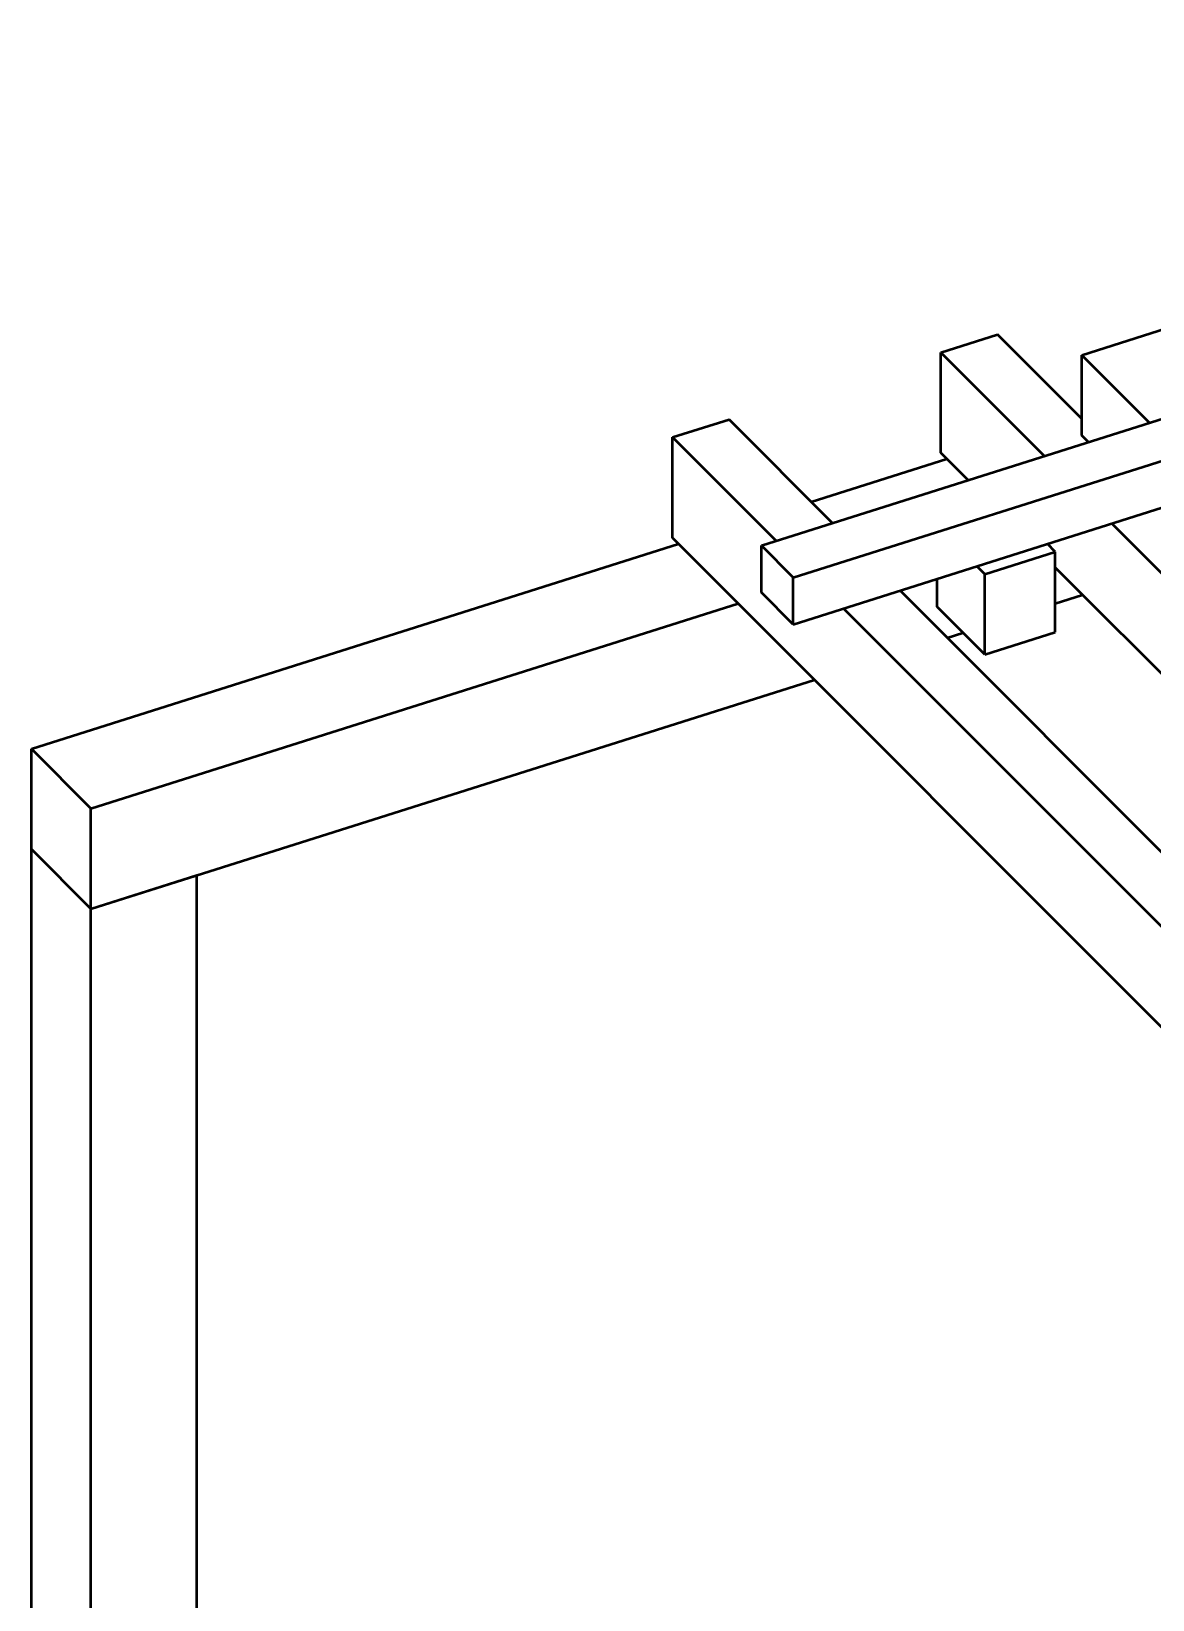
# Model space of a CAD drawing. Header units: millimetres. Extents: x 0 to 1800, y -680 to 297.
# Drawn here: x 272.73 to 297.72, y 106.6 to 141.53 of the extents above; entities that cross this region are included whole.
import ezdxf

# ---------------------------------------------------------------- set-up
doc = ezdxf.new("R2010")
doc.units = ezdxf.units.MM
doc.layers.add('OUTLINE', color=7, linetype='Continuous', lineweight=50)

# ---------------------------------------------------------------- blocks, each defined once
blk = doc.blocks.new('D-01_R03_1of1')
at = {"layer": 'OUTLINE'}
for p, q in [((288.99871, 130.07547), (325.18336, 141.53122)), ((289.70667, 129.3671), (325.89132, 140.82284)), ((289.70667, 128.32269), (325.89132, 139.77843)), ((296.13732, 134.32174), (313.44302, 139.80057)), ((292.99738, 134.38139), (294.25598, 134.77986)), ((296.13732, 132.89742), (294.25598, 134.77986)), ((295.30533, 132.07209), (292.99738, 134.38139)), ((292.99738, 132.14337), (292.99738, 134.38139)), ((297.64527, 132.8129), (296.13732, 134.32174)), ((296.13732, 132.53132), (296.13732, 134.32174)), ((287.01905, 132.48871), (288.27764, 132.88717)), ((290.58559, 130.57787), (288.27764, 132.88717)), ((296.08782, 132.94694), (296.13732, 132.9626)), ((289.327, 130.17941), (287.01905, 132.48871)), ((287.01905, 130.25069), (287.01905, 132.48871)), ((296.28599, 132.38256), (296.13732, 132.53132)), ((293.60623, 131.53417), (292.99738, 132.14337)), ((290.10949, 131.05425), (293.13012, 132.01055)), ((318.48396, 108.87991), (296.80621, 130.57034)), ((272.73037, 125.55217), (287.15179, 130.11787)), ((312.50563, 104.7492), (287.01905, 130.25069)), ((289.70667, 129.3671), (288.99871, 130.07547)), ((288.99871, 129.03106), (288.99871, 130.07547)), ((295.54735, 129.93867), (295.37036, 130.11576)), ((293.9741, 129.44059), (293.79711, 129.61769)), ((293.9741, 129.44059), (295.54735, 129.93867)), ((295.54735, 128.14825), (295.54735, 129.93867)), ((289.70667, 128.32269), (289.70667, 129.3671)), ((292.91216, 128.71274), (292.91216, 129.33752)), ((293.9741, 127.65018), (293.9741, 129.44059)), ((304.26944, 120.86472), (295.54735, 129.59191)), ((289.70667, 128.32269), (288.99871, 129.03106)), ((313.76422, 107.38568), (292.08647, 129.07611)), ((295.54735, 128.78935), (296.15665, 128.98225)), ((274.0578, 124.22397), (288.47922, 128.78966)), ((312.50563, 106.98722), (290.82787, 128.67765)), ((293.9741, 127.65018), (292.91216, 128.71274)), ((293.13602, 128.02595), (293.48738, 128.13718)), ((293.9741, 127.65018), (295.54735, 128.14825)), ((274.0578, 121.98595), (290.17832, 127.08956)), ((274.0578, 124.22397), (272.73037, 125.55217)), ((272.73037, 123.31415), (272.73037, 125.55217)), ((274.0578, 121.98595), (274.0578, 124.22397)), ((274.0578, 121.98595), (272.73037, 123.31415)), ((272.73037, 96.15716), (272.73037, 123.31415)), ((274.0578, 121.98595), (276.41767, 122.73306)), ((276.41767, 97.32453), (276.41767, 122.73306)), ((274.0578, 96.57741), (274.0578, 121.98595))]:
    blk.add_line(p, q, dxfattribs=at)

msp = doc.modelspace()

# ---------------------------------------------------------------- block references
msp.add_blockref('D-01_R03_1of1', (0, 0))

doc.saveas('drawing.dxf')
